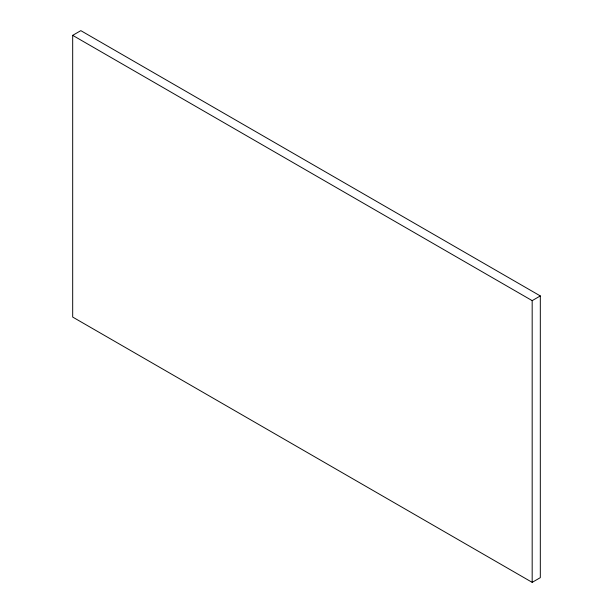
<?xml version="1.0" encoding="UTF-8"?>
<svg xmlns="http://www.w3.org/2000/svg" width="613" height="613" viewBox="0 0 613 613"><rect width="100%" height="100%" fill="white"/><g stroke="black" fill="none" stroke-linecap="round" stroke-linejoin="round"><path stroke-width="0.92" d="M72.686 35.347L80.824 30.65L540.314 295.933L540.314 577.653L532.176 582.35L72.686 317.067L72.686 35.347L532.176 300.631L540.314 295.933M532.176 300.631L532.176 582.35"/></g></svg>
